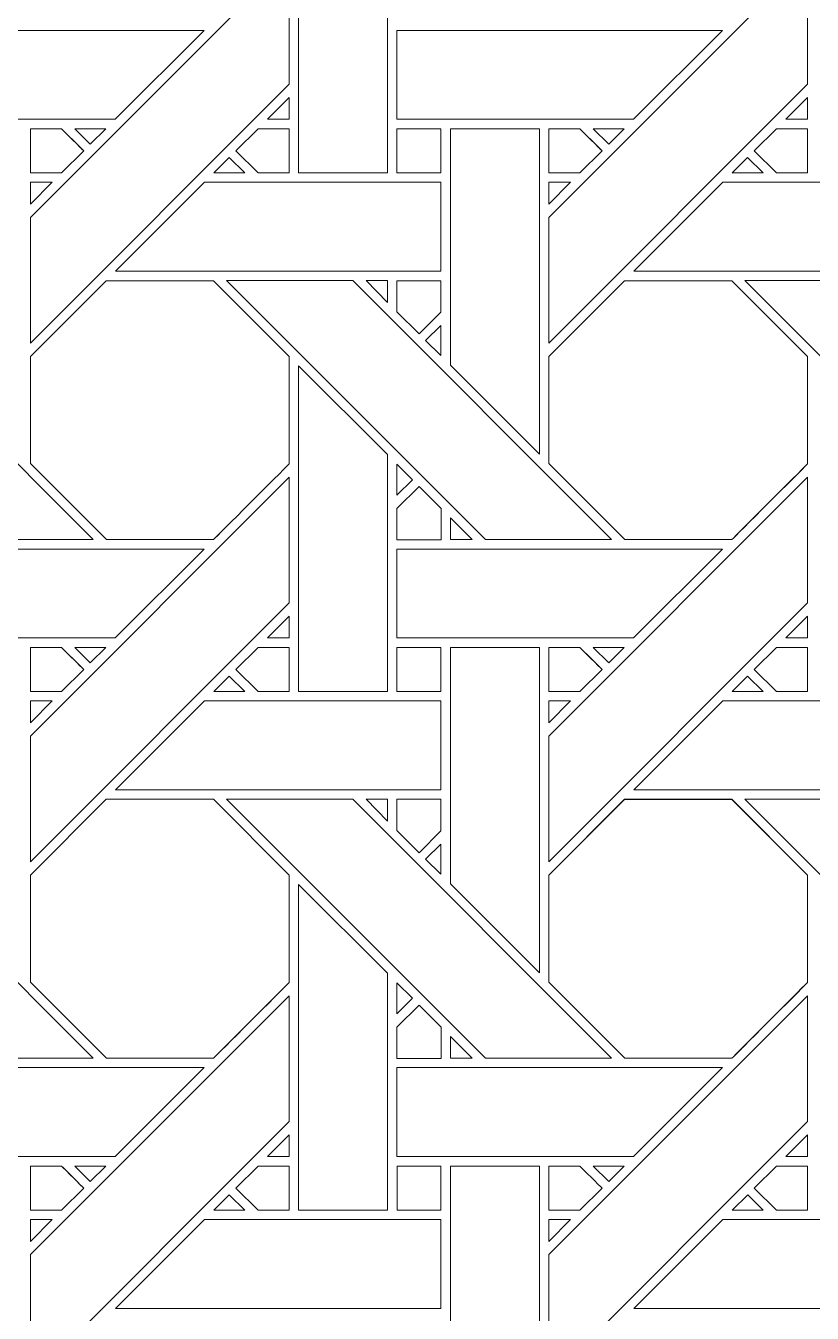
# Model space of a CAD drawing. Header units: inches. Extents: x 2.4 to 22.4, y -0.9 to 19.1.
# Drawn here: x 17.355 to 18.795, y 1.276 to 3.631 of the extents above; entities that cross this region are included whole.
import ezdxf

# ---------------------------------------------------------------- set-up
doc = ezdxf.new("R2010")
doc.units = ezdxf.units.IN
doc.header["$MEASUREMENT"] = 0
doc.layers.add('Design', color=7, linetype='Continuous', lineweight=0)

msp = doc.modelspace()

# ---------------------------------------------------------------- linework, layer by layer
at = {"layer": 'Design'}
for points, knots in [([(2.3829, 19.0948), (2.3829, 19.0948), (2.3829, -0.9052), (2.3829, -0.9052), (2.3829, -0.9052), (22.3829, -0.9052), (22.3829, -0.9052), (22.3829, -0.9052), (22.3829, 19.0948), (22.3829, 19.0948), (22.3829, 19.0948), (2.3829, 19.0948), (2.3829, 19.0948)], [0, 0, 0, 0, 1, 1, 1, 2, 2, 2, 3, 3, 3, 4, 4, 4, 4]), ([(3.3653, 18.1123), (3.3653, 18.1123), (3.3653, 0.0772), (3.3653, 0.0772), (3.3653, 0.0772), (21.4004, 0.0772), (21.4004, 0.0772), (21.4004, 0.0772), (21.4004, 18.1123), (21.4004, 18.1123), (21.4004, 18.1123), (3.3653, 18.1123), (3.3653, 18.1123)], [0, 0, 0, 0, 1, 1, 1, 2, 2, 2, 3, 3, 3, 4, 4, 4, 4]), ([(17.8548, 3.362), (17.8548, 3.362), (17.8548, 3.9579), (17.8548, 3.9579), (17.8548, 3.9579), (18.0176, 3.7957), (18.0176, 3.7957), (18.0176, 3.7957), (18.0176, 3.362), (18.0176, 3.362), (18.0176, 3.362), (17.8548, 3.362), (17.8548, 3.362)], [0, 0, 0, 0, 1, 1, 1, 2, 2, 2, 3, 3, 3, 4, 4, 4, 4]), ([(17.364, 3.2807), (17.364, 3.2807), (17.8377, 3.7543), (17.8377, 3.7543), (17.8377, 3.7543), (17.8377, 3.5243), (17.8377, 3.5243), (17.8377, 3.5243), (17.364, 3.0506), (17.364, 3.0506), (17.364, 3.0506), (17.364, 3.2807), (17.364, 3.2807)], [0, 0, 0, 0, 1, 1, 1, 2, 2, 2, 3, 3, 3, 4, 4, 4, 4]), ([(18.7864, 3.5243), (18.7864, 3.5243), (18.3128, 3.0506), (18.3128, 3.0506), (18.3128, 3.0506), (18.3128, 3.2807), (18.3128, 3.2807), (18.3128, 3.2807), (18.7864, 3.7543), (18.7864, 3.7543), (18.7864, 3.7543), (18.7864, 3.5243), (18.7864, 3.5243)], [0, 0, 0, 0, 1, 1, 1, 2, 2, 2, 3, 3, 3, 4, 4, 4, 4]), ([(17.0862, 3.4601), (17.0862, 3.4601), (17.0862, 3.6228), (17.0862, 3.6228), (17.0862, 3.6228), (17.6819, 3.6228), (17.6819, 3.6228), (17.6819, 3.6228), (17.5191, 3.4601), (17.5191, 3.4601), (17.5191, 3.4601), (17.0862, 3.4601), (17.0862, 3.4601)], [0, 0, 0, 0, 1, 1, 1, 2, 2, 2, 3, 3, 3, 4, 4, 4, 4]), ([(18.0349, 3.4601), (18.0349, 3.4601), (18.0349, 3.6228), (18.0349, 3.6228), (18.0349, 3.6228), (18.6306, 3.6228), (18.6306, 3.6228), (18.6306, 3.6228), (18.4679, 3.4601), (18.4679, 3.4601), (18.4679, 3.4601), (18.0349, 3.4601), (18.0349, 3.4601)], [0, 0, 0, 0, 1, 1, 1, 2, 2, 2, 3, 3, 3, 4, 4, 4, 4]), ([(17.7979, 3.4601), (17.7979, 3.4601), (17.8377, 3.4999), (17.8377, 3.4999), (17.8377, 3.4999), (17.8377, 3.4601), (17.8377, 3.4601), (17.8377, 3.4601), (17.7979, 3.4601), (17.7979, 3.4601)], [0, 0, 0, 0, 1, 1, 1, 2, 2, 2, 3, 3, 3, 3]), ([(18.7864, 3.4601), (18.7864, 3.4601), (18.7467, 3.4601), (18.7467, 3.4601), (18.7467, 3.4601), (18.7864, 3.4999), (18.7864, 3.4999), (18.7864, 3.4999), (18.7864, 3.4601), (18.7864, 3.4601)], [0, 0, 0, 0, 1, 1, 1, 2, 2, 2, 3, 3, 3, 3]), ([(17.4211, 3.4428), (17.4263, 3.4377), (17.457, 3.4069), (17.4615, 3.4024), (17.4615, 3.4024), (17.421, 3.362), (17.421, 3.362), (17.421, 3.362), (17.3641, 3.362), (17.3641, 3.362), (17.3641, 3.362), (17.3641, 3.4428), (17.3641, 3.4428), (17.3641, 3.4428), (17.4211, 3.4428), (17.4211, 3.4428)], [0, 0, 0, 0, 1, 1, 1, 2, 2, 2, 3, 3, 3, 4, 4, 4, 5, 5, 5, 5]), ([(17.3641, 3.362), (17.3641, 3.362), (17.3641, 3.4428), (17.3641, 3.4428), (17.3641, 3.4428), (17.4211, 3.4428), (17.4211, 3.4428), (17.4265, 3.4375), (17.4573, 3.4067), (17.4615, 3.4024), (17.4615, 3.4024), (17.421, 3.362), (17.421, 3.362), (17.421, 3.362), (17.3641, 3.362), (17.3641, 3.362)], [0, 0, 0, 0, 1, 1, 1, 2, 2, 2, 3, 3, 3, 4, 4, 4, 5, 5, 5, 5]), ([(17.4455, 3.4428), (17.4455, 3.4428), (17.5019, 3.4428), (17.5019, 3.4428), (17.5019, 3.4428), (17.4736, 3.4146), (17.4736, 3.4146), (17.4736, 3.4146), (17.4455, 3.4428), (17.4455, 3.4428)], [0, 0, 0, 0, 1, 1, 1, 2, 2, 2, 3, 3, 3, 3]), ([(17.7806, 3.362), (17.7806, 3.362), (17.7403, 3.4024), (17.7403, 3.4024), (17.7403, 3.4024), (17.7807, 3.4428), (17.7807, 3.4428), (17.7807, 3.4428), (17.8377, 3.4428), (17.8377, 3.4428), (17.8377, 3.4428), (17.8377, 3.362), (17.8377, 3.362), (17.8377, 3.362), (17.7806, 3.362), (17.7806, 3.362)], [0, 0, 0, 0, 1, 1, 1, 2, 2, 2, 3, 3, 3, 4, 4, 4, 5, 5, 5, 5]), ([(17.7403, 3.4024), (17.7403, 3.4024), (17.7807, 3.4428), (17.7807, 3.4428), (17.7807, 3.4428), (17.8377, 3.4428), (17.8377, 3.4428), (17.8377, 3.4428), (17.8377, 3.362), (17.8377, 3.362), (17.8377, 3.362), (17.7806, 3.362), (17.7806, 3.362), (17.7806, 3.362), (17.7403, 3.4024), (17.7403, 3.4024)], [0, 0, 0, 0, 1, 1, 1, 2, 2, 2, 3, 3, 3, 4, 4, 4, 5, 5, 5, 5]), ([(18.0349, 3.4428), (18.0349, 3.4428), (18.1152, 3.4428), (18.1152, 3.4428), (18.1152, 3.4428), (18.1152, 3.362), (18.1152, 3.362), (18.1152, 3.362), (18.0349, 3.362), (18.0349, 3.362), (18.0349, 3.362), (18.0349, 3.4428), (18.0349, 3.4428)], [0, 0, 0, 0, 1, 1, 1, 2, 2, 2, 3, 3, 3, 4, 4, 4, 4]), ([(18.0349, 3.362), (18.0349, 3.362), (18.0349, 3.4428), (18.0349, 3.4428), (18.0349, 3.4428), (18.1152, 3.4428), (18.1152, 3.4428), (18.1152, 3.4428), (18.1152, 3.362), (18.1152, 3.362), (18.1152, 3.362), (18.0349, 3.362), (18.0349, 3.362)], [0, 0, 0, 0, 1, 1, 1, 2, 2, 2, 3, 3, 3, 4, 4, 4, 4]), ([(18.2956, 3.4428), (18.2956, 3.4428), (18.2956, 2.8477), (18.2956, 2.8477), (18.2956, 2.8477), (18.1327, 3.0106), (18.1327, 3.0106), (18.1327, 3.0106), (18.1327, 3.4428), (18.1327, 3.4428), (18.1327, 3.4428), (18.2956, 3.4428), (18.2956, 3.4428)], [0, 0, 0, 0, 1, 1, 1, 2, 2, 2, 3, 3, 3, 4, 4, 4, 4]), ([(18.3699, 3.4428), (18.375, 3.4377), (18.4058, 3.4069), (18.4102, 3.4024), (18.4102, 3.4024), (18.3698, 3.362), (18.3698, 3.362), (18.3698, 3.362), (18.3128, 3.362), (18.3128, 3.362), (18.3128, 3.362), (18.3128, 3.4428), (18.3128, 3.4428), (18.3128, 3.4428), (18.3699, 3.4428), (18.3699, 3.4428)], [0, 0, 0, 0, 1, 1, 1, 2, 2, 2, 3, 3, 3, 4, 4, 4, 5, 5, 5, 5]), ([(18.3128, 3.362), (18.3128, 3.362), (18.3128, 3.4428), (18.3128, 3.4428), (18.3128, 3.4428), (18.3699, 3.4428), (18.3699, 3.4428), (18.3752, 3.4375), (18.406, 3.4067), (18.4102, 3.4024), (18.4102, 3.4024), (18.3698, 3.362), (18.3698, 3.362), (18.3698, 3.362), (18.3128, 3.362), (18.3128, 3.362)], [0, 0, 0, 0, 1, 1, 1, 2, 2, 2, 3, 3, 3, 4, 4, 4, 5, 5, 5, 5]), ([(18.3942, 3.4428), (18.3942, 3.4428), (18.4507, 3.4428), (18.4507, 3.4428), (18.4507, 3.4428), (18.4224, 3.4146), (18.4224, 3.4146), (18.4224, 3.4146), (18.3942, 3.4428), (18.3942, 3.4428)], [0, 0, 0, 0, 1, 1, 1, 2, 2, 2, 3, 3, 3, 3]), ([(18.7294, 3.362), (18.7294, 3.362), (18.689, 3.4024), (18.689, 3.4024), (18.689, 3.4024), (18.7294, 3.4428), (18.7294, 3.4428), (18.7294, 3.4428), (18.7865, 3.4428), (18.7865, 3.4428), (18.7865, 3.4428), (18.7865, 3.362), (18.7865, 3.362), (18.7865, 3.362), (18.7294, 3.362), (18.7294, 3.362)], [0, 0, 0, 0, 1, 1, 1, 2, 2, 2, 3, 3, 3, 4, 4, 4, 5, 5, 5, 5]), ([(18.689, 3.4024), (18.689, 3.4024), (18.7294, 3.4428), (18.7294, 3.4428), (18.7294, 3.4428), (18.7865, 3.4428), (18.7865, 3.4428), (18.7865, 3.4428), (18.7865, 3.362), (18.7865, 3.362), (18.7865, 3.362), (18.7294, 3.362), (18.7294, 3.362), (18.7294, 3.362), (18.689, 3.4024), (18.689, 3.4024)], [0, 0, 0, 0, 1, 1, 1, 2, 2, 2, 3, 3, 3, 4, 4, 4, 5, 5, 5, 5]), ([(17.7564, 3.362), (17.7564, 3.362), (17.6999, 3.362), (17.6999, 3.362), (17.6999, 3.362), (17.7281, 3.3903), (17.7281, 3.3903), (17.7281, 3.3903), (17.7564, 3.362), (17.7564, 3.362)], [0, 0, 0, 0, 1, 1, 1, 2, 2, 2, 3, 3, 3, 3]), ([(18.7051, 3.362), (18.7051, 3.362), (18.6486, 3.362), (18.6486, 3.362), (18.6486, 3.362), (18.6768, 3.3903), (18.6768, 3.3903), (18.6768, 3.3903), (18.7051, 3.362), (18.7051, 3.362)], [0, 0, 0, 0, 1, 1, 1, 2, 2, 2, 3, 3, 3, 3]), ([(17.4039, 3.3449), (17.4039, 3.3449), (17.364, 3.3051), (17.364, 3.3051), (17.364, 3.3051), (17.364, 3.3449), (17.364, 3.3449), (17.364, 3.3449), (17.4039, 3.3449), (17.4039, 3.3449)], [0, 0, 0, 0, 1, 1, 1, 2, 2, 2, 3, 3, 3, 3]), ([(17.5199, 3.1821), (17.5199, 3.1821), (17.6827, 3.3449), (17.6827, 3.3449), (17.6827, 3.3449), (18.1152, 3.3449), (18.1152, 3.3449), (18.1152, 3.3449), (18.1152, 3.1821), (18.1152, 3.1821), (18.1152, 3.1821), (17.5199, 3.1821), (17.5199, 3.1821)], [0, 0, 0, 0, 1, 1, 1, 2, 2, 2, 3, 3, 3, 4, 4, 4, 4]), ([(18.3526, 3.3449), (18.3526, 3.3449), (18.3128, 3.3051), (18.3128, 3.3051), (18.3128, 3.3051), (18.3128, 3.3449), (18.3128, 3.3449), (18.3128, 3.3449), (18.3526, 3.3449), (18.3526, 3.3449)], [0, 0, 0, 0, 1, 1, 1, 2, 2, 2, 3, 3, 3, 3]), ([(19.0639, 3.3449), (19.0639, 3.3449), (19.0639, 3.1821), (19.0639, 3.1821), (19.0639, 3.1821), (18.4686, 3.1821), (18.4686, 3.1821), (18.4686, 3.1821), (18.6314, 3.3449), (18.6314, 3.3449), (18.6314, 3.3449), (19.0639, 3.3449), (19.0639, 3.3449)], [0, 0, 0, 0, 1, 1, 1, 2, 2, 2, 3, 3, 3, 4, 4, 4, 4]), ([(16.7745, 3.165), (16.7745, 3.165), (17.0054, 3.165), (17.0054, 3.165), (17.0054, 3.165), (17.479, 2.6913), (17.479, 2.6913), (17.479, 2.6913), (17.248, 2.6913), (17.248, 2.6913), (17.248, 2.6913), (16.7745, 3.165), (16.7745, 3.165)], [0, 0, 0, 0, 1, 1, 1, 2, 2, 2, 3, 3, 3, 4, 4, 4, 4]), ([(17.5028, 3.1649), (17.5028, 3.1649), (17.699, 3.1649), (17.699, 3.1649), (17.699, 3.1649), (17.8377, 3.0262), (17.8377, 3.0262), (17.8377, 3.0262), (17.8377, 2.83), (17.8377, 2.83), (17.8199, 2.812), (17.708, 2.7003), (17.699, 2.6913), (17.699, 2.6913), (17.5033, 2.6913), (17.5033, 2.6913), (17.5033, 2.6913), (17.3641, 2.8305), (17.3641, 2.8305), (17.3641, 2.8305), (17.3641, 3.0262), (17.3641, 3.0262), (17.3641, 3.0262), (17.5028, 3.1649), (17.5028, 3.1649)], [0, 0, 0, 0, 1, 1, 1, 2, 2, 2, 3, 3, 3, 4, 4, 4, 5, 5, 5, 6, 6, 6, 7, 7, 7, 8, 8, 8, 8]), ([(17.3641, 2.8305), (17.3641, 2.8305), (17.3641, 3.0262), (17.3641, 3.0262), (17.3641, 3.0262), (17.5028, 3.1649), (17.5028, 3.1649), (17.5028, 3.1649), (17.699, 3.1649), (17.699, 3.1649), (17.699, 3.1649), (17.8377, 3.0262), (17.8377, 3.0262), (17.8377, 3.0262), (17.8377, 2.83), (17.8377, 2.83), (17.8199, 2.812), (17.708, 2.7002), (17.699, 2.6913), (17.699, 2.6913), (17.5033, 2.6913), (17.5033, 2.6913), (17.5033, 2.6913), (17.3641, 2.8305), (17.3641, 2.8305)], [0, 0, 0, 0, 1, 1, 1, 2, 2, 2, 3, 3, 3, 4, 4, 4, 5, 5, 5, 6, 6, 6, 7, 7, 7, 8, 8, 8, 8]), ([(17.7232, 3.165), (17.7232, 3.165), (17.9541, 3.165), (17.9541, 3.165), (17.9541, 3.165), (18.4278, 2.6913), (18.4278, 2.6913), (18.4278, 2.6913), (18.1968, 2.6913), (18.1968, 2.6913), (18.1968, 2.6913), (17.7232, 3.165), (17.7232, 3.165)], [0, 0, 0, 0, 1, 1, 1, 2, 2, 2, 3, 3, 3, 4, 4, 4, 4]), ([(18.0177, 3.165), (18.0177, 3.165), (18.0177, 3.1251), (18.0177, 3.1251), (18.0177, 3.1251), (17.9783, 3.165), (17.9783, 3.165), (17.9783, 3.165), (18.0177, 3.165), (18.0177, 3.165)], [0, 0, 0, 0, 1, 1, 1, 2, 2, 2, 3, 3, 3, 3]), ([(18.1152, 3.1649), (18.1152, 3.1649), (18.1152, 3.1073), (18.1152, 3.1073), (18.1152, 3.1073), (18.0753, 3.0674), (18.0753, 3.0674), (18.0753, 3.0674), (18.0349, 3.1077), (18.0349, 3.1077), (18.0349, 3.1077), (18.0349, 3.1649), (18.0349, 3.1649), (18.0349, 3.1649), (18.1152, 3.1649), (18.1152, 3.1649)], [0, 0, 0, 0, 1, 1, 1, 2, 2, 2, 3, 3, 3, 4, 4, 4, 5, 5, 5, 5]), ([(18.0753, 3.0674), (18.0753, 3.0674), (18.0349, 3.1077), (18.0349, 3.1077), (18.0349, 3.1077), (18.0349, 3.1649), (18.0349, 3.1649), (18.0349, 3.1649), (18.1152, 3.1649), (18.1152, 3.1649), (18.1152, 3.1649), (18.1152, 3.1073), (18.1152, 3.1073), (18.1152, 3.1073), (18.0753, 3.0674), (18.0753, 3.0674)], [0, 0, 0, 0, 1, 1, 1, 2, 2, 2, 3, 3, 3, 4, 4, 4, 5, 5, 5, 5]), ([(18.4515, 3.1649), (18.4515, 3.1649), (18.6477, 3.1649), (18.6477, 3.1649), (18.6477, 3.1649), (18.7865, 3.0262), (18.7865, 3.0262), (18.7865, 3.0262), (18.7865, 2.83), (18.7865, 2.83), (18.7687, 2.812), (18.6567, 2.7003), (18.6478, 2.6913), (18.6478, 2.6913), (18.452, 2.6913), (18.452, 2.6913), (18.452, 2.6913), (18.3128, 2.8305), (18.3128, 2.8305), (18.3128, 2.8305), (18.3128, 3.0262), (18.3128, 3.0262), (18.3128, 3.0262), (18.4515, 3.1649), (18.4515, 3.1649)], [0, 0, 0, 0, 1, 1, 1, 2, 2, 2, 3, 3, 3, 4, 4, 4, 5, 5, 5, 6, 6, 6, 7, 7, 7, 8, 8, 8, 8]), ([(18.3128, 2.8305), (18.3128, 2.8305), (18.3128, 3.0262), (18.3128, 3.0262), (18.3128, 3.0262), (18.4515, 3.1649), (18.4515, 3.1649), (18.4515, 3.1649), (18.6477, 3.1649), (18.6477, 3.1649), (18.6477, 3.1649), (18.7865, 3.0262), (18.7865, 3.0262), (18.7865, 3.0262), (18.7865, 2.83), (18.7865, 2.83), (18.7685, 2.8119), (18.6566, 2.7002), (18.6478, 2.6913), (18.6478, 2.6913), (18.452, 2.6913), (18.452, 2.6913), (18.452, 2.6913), (18.3128, 2.8305), (18.3128, 2.8305)], [0, 0, 0, 0, 1, 1, 1, 2, 2, 2, 3, 3, 3, 4, 4, 4, 5, 5, 5, 6, 6, 6, 7, 7, 7, 8, 8, 8, 8]), ([(19.1455, 2.6913), (19.1455, 2.6913), (18.6719, 3.165), (18.6719, 3.165), (18.6719, 3.165), (18.9029, 3.165), (18.9029, 3.165), (18.9029, 3.165), (19.3765, 2.6913), (19.3765, 2.6913), (19.3765, 2.6913), (19.1455, 2.6913), (19.1455, 2.6913)], [0, 0, 0, 0, 1, 1, 1, 2, 2, 2, 3, 3, 3, 4, 4, 4, 4]), ([(18.1152, 3.0831), (18.1152, 3.0831), (18.1152, 3.028), (18.1152, 3.028), (18.1152, 3.028), (18.0874, 3.0553), (18.0874, 3.0553), (18.0874, 3.0553), (18.1152, 3.0831), (18.1152, 3.0831)], [0, 0, 0, 0, 1, 1, 1, 2, 2, 2, 3, 3, 3, 3]), ([(18.0176, 2.4133), (18.0176, 2.4133), (17.8548, 2.4133), (17.8548, 2.4133), (17.8548, 2.4133), (17.8548, 3.0092), (17.8548, 3.0092), (17.8548, 3.0092), (18.0176, 2.847), (18.0176, 2.847), (18.0176, 2.847), (18.0176, 2.4133), (18.0176, 2.4133)], [0, 0, 0, 0, 1, 1, 1, 2, 2, 2, 3, 3, 3, 4, 4, 4, 4]), ([(18.0349, 2.7728), (18.0349, 2.7728), (18.0349, 2.8295), (18.0349, 2.8295), (18.0349, 2.8295), (18.0631, 2.8009), (18.0631, 2.8009), (18.0631, 2.8009), (18.0349, 2.7728), (18.0349, 2.7728)], [0, 0, 0, 0, 1, 1, 1, 2, 2, 2, 3, 3, 3, 3]), ([(17.364, 2.332), (17.364, 2.332), (17.8377, 2.8056), (17.8377, 2.8056), (17.8377, 2.8056), (17.8377, 2.5756), (17.8377, 2.5756), (17.8377, 2.5756), (17.364, 2.1019), (17.364, 2.1019), (17.364, 2.1019), (17.364, 2.332), (17.364, 2.332)], [0, 0, 0, 0, 1, 1, 1, 2, 2, 2, 3, 3, 3, 4, 4, 4, 4]), ([(18.3128, 2.332), (18.3128, 2.332), (18.7864, 2.8056), (18.7864, 2.8056), (18.7864, 2.8056), (18.7864, 2.5756), (18.7864, 2.5756), (18.7864, 2.5756), (18.3128, 2.1019), (18.3128, 2.1019), (18.3128, 2.1019), (18.3128, 2.332), (18.3128, 2.332)], [0, 0, 0, 0, 1, 1, 1, 2, 2, 2, 3, 3, 3, 4, 4, 4, 4]), ([(18.0349, 2.691), (18.0349, 2.691), (18.0349, 2.7483), (18.0349, 2.7483), (18.0349, 2.7483), (18.0753, 2.7887), (18.0753, 2.7887), (18.0753, 2.7887), (18.1156, 2.7483), (18.1156, 2.7483), (18.1156, 2.7483), (18.1156, 2.691), (18.1156, 2.691), (18.1156, 2.691), (18.0349, 2.691), (18.0349, 2.691)], [0, 0, 0, 0, 1, 1, 1, 2, 2, 2, 3, 3, 3, 4, 4, 4, 5, 5, 5, 5]), ([(18.0753, 2.7887), (18.0753, 2.7887), (18.1156, 2.7483), (18.1156, 2.7483), (18.1156, 2.7483), (18.1156, 2.691), (18.1156, 2.691), (18.1156, 2.691), (18.0349, 2.691), (18.0349, 2.691), (18.0349, 2.691), (18.0349, 2.7483), (18.0349, 2.7483), (18.0349, 2.7483), (18.0753, 2.7887), (18.0753, 2.7887)], [0, 0, 0, 0, 1, 1, 1, 2, 2, 2, 3, 3, 3, 4, 4, 4, 5, 5, 5, 5]), ([(18.1725, 2.6913), (18.1725, 2.6913), (18.1328, 2.6913), (18.1328, 2.6913), (18.1328, 2.6913), (18.1328, 2.7311), (18.1328, 2.7311), (18.1328, 2.7311), (18.1725, 2.6913), (18.1725, 2.6913)], [0, 0, 0, 0, 1, 1, 1, 2, 2, 2, 3, 3, 3, 3]), ([(17.0862, 2.5114), (17.0862, 2.5114), (17.0862, 2.6741), (17.0862, 2.6741), (17.0862, 2.6741), (17.6819, 2.6741), (17.6819, 2.6741), (17.6819, 2.6741), (17.5191, 2.5114), (17.5191, 2.5114), (17.5191, 2.5114), (17.0862, 2.5114), (17.0862, 2.5114)], [0, 0, 0, 0, 1, 1, 1, 2, 2, 2, 3, 3, 3, 4, 4, 4, 4]), ([(18.0349, 2.5114), (18.0349, 2.5114), (18.0349, 2.6741), (18.0349, 2.6741), (18.0349, 2.6741), (18.6306, 2.6741), (18.6306, 2.6741), (18.6306, 2.6741), (18.4679, 2.5114), (18.4679, 2.5114), (18.4679, 2.5114), (18.0349, 2.5114), (18.0349, 2.5114)], [0, 0, 0, 0, 1, 1, 1, 2, 2, 2, 3, 3, 3, 4, 4, 4, 4]), ([(17.7979, 2.5114), (17.7979, 2.5114), (17.8377, 2.5512), (17.8377, 2.5512), (17.8377, 2.5512), (17.8377, 2.5114), (17.8377, 2.5114), (17.8377, 2.5114), (17.7979, 2.5114), (17.7979, 2.5114)], [0, 0, 0, 0, 1, 1, 1, 2, 2, 2, 3, 3, 3, 3]), ([(18.7467, 2.5114), (18.7467, 2.5114), (18.7864, 2.5512), (18.7864, 2.5512), (18.7864, 2.5512), (18.7864, 2.5114), (18.7864, 2.5114), (18.7864, 2.5114), (18.7467, 2.5114), (18.7467, 2.5114)], [0, 0, 0, 0, 1, 1, 1, 2, 2, 2, 3, 3, 3, 3]), ([(17.4211, 2.4941), (17.4263, 2.4889), (17.457, 2.4581), (17.4615, 2.4537), (17.4615, 2.4537), (17.421, 2.4133), (17.421, 2.4133), (17.421, 2.4133), (17.3641, 2.4133), (17.3641, 2.4133), (17.3641, 2.4133), (17.3641, 2.4941), (17.3641, 2.4941), (17.3641, 2.4941), (17.4211, 2.4941), (17.4211, 2.4941)], [0, 0, 0, 0, 1, 1, 1, 2, 2, 2, 3, 3, 3, 4, 4, 4, 5, 5, 5, 5]), ([(17.3641, 2.4133), (17.3641, 2.4133), (17.3641, 2.4941), (17.3641, 2.4941), (17.3641, 2.4941), (17.4211, 2.4941), (17.4211, 2.4941), (17.4211, 2.4941), (17.4615, 2.4537), (17.4615, 2.4537), (17.4615, 2.4537), (17.421, 2.4133), (17.421, 2.4133), (17.421, 2.4133), (17.3641, 2.4133), (17.3641, 2.4133)], [0, 0, 0, 0, 1, 1, 1, 2, 2, 2, 3, 3, 3, 4, 4, 4, 5, 5, 5, 5]), ([(17.4455, 2.4941), (17.4455, 2.4941), (17.5019, 2.4941), (17.5019, 2.4941), (17.5019, 2.4941), (17.4736, 2.4659), (17.4736, 2.4659), (17.4736, 2.4659), (17.4455, 2.4941), (17.4455, 2.4941)], [0, 0, 0, 0, 1, 1, 1, 2, 2, 2, 3, 3, 3, 3]), ([(17.7806, 2.4133), (17.7806, 2.4133), (17.7403, 2.4536), (17.7403, 2.4536), (17.7403, 2.4536), (17.7807, 2.4941), (17.7807, 2.4941), (17.7807, 2.4941), (17.8377, 2.4941), (17.8377, 2.4941), (17.8377, 2.4941), (17.8377, 2.4133), (17.8377, 2.4133), (17.8377, 2.4133), (17.7806, 2.4133), (17.7806, 2.4133)], [0, 0, 0, 0, 1, 1, 1, 2, 2, 2, 3, 3, 3, 4, 4, 4, 5, 5, 5, 5]), ([(17.7403, 2.4536), (17.7403, 2.4536), (17.7807, 2.4941), (17.7807, 2.4941), (17.7807, 2.4941), (17.8377, 2.4941), (17.8377, 2.4941), (17.8377, 2.4941), (17.8377, 2.4133), (17.8377, 2.4133), (17.8377, 2.4133), (17.7806, 2.4133), (17.7806, 2.4133), (17.7806, 2.4133), (17.7403, 2.4536), (17.7403, 2.4536)], [0, 0, 0, 0, 1, 1, 1, 2, 2, 2, 3, 3, 3, 4, 4, 4, 5, 5, 5, 5]), ([(18.0349, 2.4941), (18.0349, 2.4941), (18.1152, 2.4941), (18.1152, 2.4941), (18.1152, 2.4941), (18.1152, 2.4133), (18.1152, 2.4133), (18.1152, 2.4133), (18.0349, 2.4133), (18.0349, 2.4133), (18.0349, 2.4133), (18.0349, 2.4941), (18.0349, 2.4941)], [0, 0, 0, 0, 1, 1, 1, 2, 2, 2, 3, 3, 3, 4, 4, 4, 4]), ([(18.0349, 2.4133), (18.0349, 2.4133), (18.0349, 2.4941), (18.0349, 2.4941), (18.0349, 2.4941), (18.1152, 2.4941), (18.1152, 2.4941), (18.1152, 2.4941), (18.1152, 2.4133), (18.1152, 2.4133), (18.1152, 2.4133), (18.0349, 2.4133), (18.0349, 2.4133)], [0, 0, 0, 0, 1, 1, 1, 2, 2, 2, 3, 3, 3, 4, 4, 4, 4]), ([(18.2956, 2.4941), (18.2956, 2.4941), (18.2956, 1.899), (18.2956, 1.899), (18.2956, 1.899), (18.1327, 2.0619), (18.1327, 2.0619), (18.1327, 2.0619), (18.1327, 2.4941), (18.1327, 2.4941), (18.1327, 2.4941), (18.2956, 2.4941), (18.2956, 2.4941)], [0, 0, 0, 0, 1, 1, 1, 2, 2, 2, 3, 3, 3, 4, 4, 4, 4]), ([(18.3699, 2.4941), (18.375, 2.489), (18.4058, 2.4581), (18.4102, 2.4537), (18.4102, 2.4537), (18.3698, 2.4133), (18.3698, 2.4133), (18.3698, 2.4133), (18.3128, 2.4133), (18.3128, 2.4133), (18.3128, 2.4133), (18.3128, 2.4941), (18.3128, 2.4941), (18.3128, 2.4941), (18.3699, 2.4941), (18.3699, 2.4941)], [0, 0, 0, 0, 1, 1, 1, 2, 2, 2, 3, 3, 3, 4, 4, 4, 5, 5, 5, 5]), ([(18.3128, 2.4133), (18.3128, 2.4133), (18.3128, 2.4941), (18.3128, 2.4941), (18.3128, 2.4941), (18.3699, 2.4941), (18.3699, 2.4941), (18.3752, 2.4888), (18.406, 2.4579), (18.4102, 2.4537), (18.4102, 2.4537), (18.3698, 2.4133), (18.3698, 2.4133), (18.3698, 2.4133), (18.3128, 2.4133), (18.3128, 2.4133)], [0, 0, 0, 0, 1, 1, 1, 2, 2, 2, 3, 3, 3, 4, 4, 4, 5, 5, 5, 5]), ([(18.3942, 2.4941), (18.3942, 2.4941), (18.4506, 2.4941), (18.4506, 2.4941), (18.4506, 2.4941), (18.4224, 2.4659), (18.4224, 2.4659), (18.4224, 2.4659), (18.3942, 2.4941), (18.3942, 2.4941)], [0, 0, 0, 0, 1, 1, 1, 2, 2, 2, 3, 3, 3, 3]), ([(18.7294, 2.4133), (18.7294, 2.4133), (18.689, 2.4536), (18.689, 2.4536), (18.689, 2.4536), (18.7294, 2.4941), (18.7294, 2.4941), (18.7294, 2.4941), (18.7865, 2.4941), (18.7865, 2.4941), (18.7865, 2.4941), (18.7865, 2.4133), (18.7865, 2.4133), (18.7865, 2.4133), (18.7294, 2.4133), (18.7294, 2.4133)], [0, 0, 0, 0, 1, 1, 1, 2, 2, 2, 3, 3, 3, 4, 4, 4, 5, 5, 5, 5]), ([(18.689, 2.4536), (18.689, 2.4536), (18.7294, 2.4941), (18.7294, 2.4941), (18.7294, 2.4941), (18.7865, 2.4941), (18.7865, 2.4941), (18.7865, 2.4941), (18.7865, 2.4133), (18.7865, 2.4133), (18.7865, 2.4133), (18.7294, 2.4133), (18.7294, 2.4133), (18.7294, 2.4133), (18.689, 2.4536), (18.689, 2.4536)], [0, 0, 0, 0, 1, 1, 1, 2, 2, 2, 3, 3, 3, 4, 4, 4, 5, 5, 5, 5]), ([(17.7564, 2.4133), (17.7564, 2.4133), (17.6999, 2.4133), (17.6999, 2.4133), (17.6999, 2.4133), (17.7281, 2.4416), (17.7281, 2.4416), (17.7281, 2.4416), (17.7564, 2.4133), (17.7564, 2.4133)], [0, 0, 0, 0, 1, 1, 1, 2, 2, 2, 3, 3, 3, 3]), ([(18.7051, 2.4133), (18.7051, 2.4133), (18.6486, 2.4133), (18.6486, 2.4133), (18.6486, 2.4133), (18.6768, 2.4416), (18.6768, 2.4416), (18.6768, 2.4416), (18.7051, 2.4133), (18.7051, 2.4133)], [0, 0, 0, 0, 1, 1, 1, 2, 2, 2, 3, 3, 3, 3]), ([(17.4039, 2.3962), (17.4039, 2.3962), (17.364, 2.3564), (17.364, 2.3564), (17.364, 2.3564), (17.364, 2.3962), (17.364, 2.3962), (17.364, 2.3962), (17.4039, 2.3962), (17.4039, 2.3962)], [0, 0, 0, 0, 1, 1, 1, 2, 2, 2, 3, 3, 3, 3]), ([(17.5199, 2.2334), (17.5199, 2.2334), (17.6827, 2.3962), (17.6827, 2.3962), (17.6827, 2.3962), (18.1152, 2.3962), (18.1152, 2.3962), (18.1152, 2.3962), (18.1152, 2.2334), (18.1152, 2.2334), (18.1152, 2.2334), (17.5199, 2.2334), (17.5199, 2.2334)], [0, 0, 0, 0, 1, 1, 1, 2, 2, 2, 3, 3, 3, 4, 4, 4, 4]), ([(18.3526, 2.3962), (18.3526, 2.3962), (18.3128, 2.3564), (18.3128, 2.3564), (18.3128, 2.3564), (18.3128, 2.3962), (18.3128, 2.3962), (18.3128, 2.3962), (18.3526, 2.3962), (18.3526, 2.3962)], [0, 0, 0, 0, 1, 1, 1, 2, 2, 2, 3, 3, 3, 3]), ([(18.4686, 2.2334), (18.4686, 2.2334), (18.6314, 2.3962), (18.6314, 2.3962), (18.6314, 2.3962), (19.0639, 2.3962), (19.0639, 2.3962), (19.0639, 2.3962), (19.0639, 2.2334), (19.0639, 2.2334), (19.0639, 2.2334), (18.4686, 2.2334), (18.4686, 2.2334)], [0, 0, 0, 0, 1, 1, 1, 2, 2, 2, 3, 3, 3, 4, 4, 4, 4]), ([(17.0489, 1.9425), (17.0489, 1.9425), (16.7745, 2.2162), (16.7745, 2.2162), (16.7745, 2.2162), (17.0054, 2.2162), (17.0054, 2.2162), (17.0054, 2.2162), (17.479, 1.7426), (17.479, 1.7426), (17.479, 1.7426), (17.248, 1.7426), (17.248, 1.7426), (17.248, 1.7426), (17.0489, 1.9425), (17.0489, 1.9425)], [0, 0, 0, 0, 1, 1, 1, 2, 2, 2, 3, 3, 3, 4, 4, 4, 5, 5, 5, 5]), ([(17.5028, 2.2162), (17.5028, 2.2162), (17.699, 2.2162), (17.699, 2.2162), (17.699, 2.2162), (17.8377, 2.0775), (17.8377, 2.0775), (17.8377, 2.0775), (17.8377, 1.8812), (17.8377, 1.8812), (17.8199, 1.8633), (17.708, 1.7516), (17.699, 1.7425), (17.699, 1.7425), (17.5033, 1.7425), (17.5033, 1.7425), (17.5033, 1.7425), (17.3641, 1.8818), (17.3641, 1.8818), (17.3641, 1.8818), (17.3641, 2.0774), (17.3641, 2.0774), (17.3641, 2.0774), (17.5028, 2.2162), (17.5028, 2.2162)], [0, 0, 0, 0, 1, 1, 1, 2, 2, 2, 3, 3, 3, 4, 4, 4, 5, 5, 5, 6, 6, 6, 7, 7, 7, 8, 8, 8, 8]), ([(17.3641, 1.8818), (17.3641, 1.8818), (17.3641, 2.0774), (17.3641, 2.0774), (17.3641, 2.0774), (17.5028, 2.2162), (17.5028, 2.2162), (17.5028, 2.2162), (17.699, 2.2162), (17.699, 2.2162), (17.699, 2.2162), (17.8377, 2.0775), (17.8377, 2.0775), (17.8377, 2.0775), (17.8377, 1.8812), (17.8377, 1.8812), (17.82, 1.8634), (17.7081, 1.7516), (17.699, 1.7425), (17.699, 1.7425), (17.5033, 1.7425), (17.5033, 1.7425), (17.5033, 1.7425), (17.3641, 1.8818), (17.3641, 1.8818)], [0, 0, 0, 0, 1, 1, 1, 2, 2, 2, 3, 3, 3, 4, 4, 4, 5, 5, 5, 6, 6, 6, 7, 7, 7, 8, 8, 8, 8]), ([(17.7232, 2.2162), (17.7232, 2.2162), (17.9541, 2.2162), (17.9541, 2.2162), (17.9541, 2.2162), (18.4278, 1.7426), (18.4278, 1.7426), (18.4278, 1.7426), (18.1968, 1.7426), (18.1968, 1.7426), (18.1968, 1.7426), (17.7232, 2.2162), (17.7232, 2.2162)], [0, 0, 0, 0, 1, 1, 1, 2, 2, 2, 3, 3, 3, 4, 4, 4, 4]), ([(18.0177, 2.2162), (18.0177, 2.2162), (18.0177, 2.1764), (18.0177, 2.1764), (18.0177, 2.1764), (17.9783, 2.2162), (17.9783, 2.2162), (17.9783, 2.2162), (18.0177, 2.2162), (18.0177, 2.2162)], [0, 0, 0, 0, 1, 1, 1, 2, 2, 2, 3, 3, 3, 3]), ([(18.1152, 2.2162), (18.1152, 2.2162), (18.1152, 2.1586), (18.1152, 2.1586), (18.1152, 2.1586), (18.0753, 2.1186), (18.0753, 2.1186), (18.0753, 2.1186), (18.0349, 2.159), (18.0349, 2.159), (18.0349, 2.159), (18.0349, 2.2162), (18.0349, 2.2162), (18.0349, 2.2162), (18.1152, 2.2162), (18.1152, 2.2162)], [0, 0, 0, 0, 1, 1, 1, 2, 2, 2, 3, 3, 3, 4, 4, 4, 5, 5, 5, 5]), ([(18.0753, 2.1186), (18.0753, 2.1186), (18.0349, 2.159), (18.0349, 2.159), (18.0349, 2.159), (18.0349, 2.2162), (18.0349, 2.2162), (18.0349, 2.2162), (18.1152, 2.2162), (18.1152, 2.2162), (18.1152, 2.2162), (18.1152, 2.1586), (18.1152, 2.1586), (18.1152, 2.1586), (18.0753, 2.1186), (18.0753, 2.1186)], [0, 0, 0, 0, 1, 1, 1, 2, 2, 2, 3, 3, 3, 4, 4, 4, 5, 5, 5, 5]), ([(18.3128, 1.8818), (18.3128, 1.8818), (18.3128, 2.0775), (18.3128, 2.0775), (18.3128, 2.0775), (18.4515, 2.2162), (18.4515, 2.2162), (18.4515, 2.2162), (18.6477, 2.2162), (18.6477, 2.2162), (18.6477, 2.2162), (18.7864, 2.0775), (18.7864, 2.0775), (18.7864, 2.0775), (18.7864, 1.8813), (18.7864, 1.8813), (18.7683, 1.863), (18.6565, 1.7513), (18.6478, 1.7425), (18.6478, 1.7425), (18.452, 1.7425), (18.452, 1.7425), (18.452, 1.7425), (18.3128, 1.8818), (18.3128, 1.8818)], [0, 0, 0, 0, 1, 1, 1, 2, 2, 2, 3, 3, 3, 4, 4, 4, 5, 5, 5, 6, 6, 6, 7, 7, 7, 8, 8, 8, 8]), ([(18.4516, 2.2161), (18.4516, 2.2161), (18.6478, 2.2161), (18.6478, 2.2161), (18.6478, 2.2161), (18.7865, 2.0774), (18.7865, 2.0774), (18.7865, 2.0774), (18.7865, 1.8812), (18.7865, 1.8812), (18.7687, 1.8632), (18.6567, 1.7516), (18.6478, 1.7425), (18.6478, 1.7425), (18.452, 1.7425), (18.452, 1.7425), (18.452, 1.7425), (18.3128, 1.8817), (18.3128, 1.8817), (18.3128, 1.8817), (18.3128, 2.0774), (18.3128, 2.0774), (18.3128, 2.0774), (18.4516, 2.2161), (18.4516, 2.2161)], [0, 0, 0, 0, 1, 1, 1, 2, 2, 2, 3, 3, 3, 4, 4, 4, 5, 5, 5, 6, 6, 6, 7, 7, 7, 8, 8, 8, 8]), ([(18.6719, 2.2162), (18.6719, 2.2162), (18.9029, 2.2162), (18.9029, 2.2162), (18.9029, 2.2162), (19.3765, 1.7426), (19.3765, 1.7426), (19.3765, 1.7426), (19.1455, 1.7426), (19.1455, 1.7426), (19.1455, 1.7426), (18.6719, 2.2162), (18.6719, 2.2162)], [0, 0, 0, 0, 1, 1, 1, 2, 2, 2, 3, 3, 3, 4, 4, 4, 4]), ([(18.1152, 2.1344), (18.1152, 2.1344), (18.1152, 2.0792), (18.1152, 2.0792), (18.1152, 2.0792), (18.0874, 2.1066), (18.0874, 2.1066), (18.0874, 2.1066), (18.1152, 2.1344), (18.1152, 2.1344)], [0, 0, 0, 0, 1, 1, 1, 2, 2, 2, 3, 3, 3, 3]), ([(18.0176, 1.4646), (18.0176, 1.4646), (17.8548, 1.4646), (17.8548, 1.4646), (17.8548, 1.4646), (17.8548, 2.0604), (17.8548, 2.0604), (17.8548, 2.0604), (18.0176, 1.8983), (18.0176, 1.8983), (18.0176, 1.8983), (18.0176, 1.4646), (18.0176, 1.4646)], [0, 0, 0, 0, 1, 1, 1, 2, 2, 2, 3, 3, 3, 4, 4, 4, 4]), ([(18.0349, 1.824), (18.0349, 1.824), (18.0349, 1.8808), (18.0349, 1.8808), (18.0349, 1.8808), (18.0631, 1.8522), (18.0631, 1.8522), (18.0631, 1.8522), (18.0349, 1.824), (18.0349, 1.824)], [0, 0, 0, 0, 1, 1, 1, 2, 2, 2, 3, 3, 3, 3]), ([(17.364, 1.3833), (17.364, 1.3833), (17.8377, 1.8569), (17.8377, 1.8569), (17.8377, 1.8569), (17.8377, 1.6268), (17.8377, 1.6268), (17.8377, 1.6268), (17.364, 1.1532), (17.364, 1.1532), (17.364, 1.1532), (17.364, 1.3833), (17.364, 1.3833)], [0, 0, 0, 0, 1, 1, 1, 2, 2, 2, 3, 3, 3, 4, 4, 4, 4]), ([(18.0349, 1.7423), (18.0349, 1.7423), (18.0349, 1.7996), (18.0349, 1.7996), (18.0349, 1.7996), (18.0753, 1.8399), (18.0753, 1.8399), (18.0753, 1.8399), (18.1156, 1.7996), (18.1156, 1.7996), (18.1156, 1.7996), (18.1156, 1.7423), (18.1156, 1.7423), (18.1156, 1.7423), (18.0349, 1.7423), (18.0349, 1.7423)], [0, 0, 0, 0, 1, 1, 1, 2, 2, 2, 3, 3, 3, 4, 4, 4, 5, 5, 5, 5]), ([(18.0753, 1.8399), (18.0753, 1.8399), (18.1156, 1.7996), (18.1156, 1.7996), (18.1156, 1.7996), (18.1156, 1.7423), (18.1156, 1.7423), (18.1156, 1.7423), (18.0349, 1.7423), (18.0349, 1.7423), (18.0349, 1.7423), (18.0349, 1.7996), (18.0349, 1.7996), (18.0349, 1.7996), (18.0753, 1.8399), (18.0753, 1.8399)], [0, 0, 0, 0, 1, 1, 1, 2, 2, 2, 3, 3, 3, 4, 4, 4, 5, 5, 5, 5]), ([(18.3128, 1.3833), (18.3128, 1.3833), (18.7864, 1.8569), (18.7864, 1.8569), (18.7864, 1.8569), (18.7864, 1.6268), (18.7864, 1.6268), (18.7864, 1.6268), (18.3128, 1.1532), (18.3128, 1.1532), (18.3128, 1.1532), (18.3128, 1.3833), (18.3128, 1.3833)], [0, 0, 0, 0, 1, 1, 1, 2, 2, 2, 3, 3, 3, 4, 4, 4, 4]), ([(18.1725, 1.7426), (18.1725, 1.7426), (18.1328, 1.7426), (18.1328, 1.7426), (18.1328, 1.7426), (18.1328, 1.7824), (18.1328, 1.7824), (18.1328, 1.7824), (18.1725, 1.7426), (18.1725, 1.7426)], [0, 0, 0, 0, 1, 1, 1, 2, 2, 2, 3, 3, 3, 3]), ([(17.0862, 1.5627), (17.0862, 1.5627), (17.0862, 1.7254), (17.0862, 1.7254), (17.0862, 1.7254), (17.6819, 1.7254), (17.6819, 1.7254), (17.6819, 1.7254), (17.5191, 1.5627), (17.5191, 1.5627), (17.5191, 1.5627), (17.0862, 1.5627), (17.0862, 1.5627)], [0, 0, 0, 0, 1, 1, 1, 2, 2, 2, 3, 3, 3, 4, 4, 4, 4]), ([(18.0349, 1.5627), (18.0349, 1.5627), (18.0349, 1.7254), (18.0349, 1.7254), (18.0349, 1.7254), (18.6306, 1.7254), (18.6306, 1.7254), (18.6306, 1.7254), (18.4679, 1.5627), (18.4679, 1.5627), (18.4679, 1.5627), (18.0349, 1.5627), (18.0349, 1.5627)], [0, 0, 0, 0, 1, 1, 1, 2, 2, 2, 3, 3, 3, 4, 4, 4, 4]), ([(17.7979, 1.5627), (17.7979, 1.5627), (17.8377, 1.6024), (17.8377, 1.6024), (17.8377, 1.6024), (17.8377, 1.5627), (17.8377, 1.5627), (17.8377, 1.5627), (17.7979, 1.5627), (17.7979, 1.5627)], [0, 0, 0, 0, 1, 1, 1, 2, 2, 2, 3, 3, 3, 3]), ([(18.7467, 1.5627), (18.7467, 1.5627), (18.7864, 1.6024), (18.7864, 1.6024), (18.7864, 1.6024), (18.7864, 1.5627), (18.7864, 1.5627), (18.7864, 1.5627), (18.7467, 1.5627), (18.7467, 1.5627)], [0, 0, 0, 0, 1, 1, 1, 2, 2, 2, 3, 3, 3, 3]), ([(17.4211, 1.5454), (17.4263, 1.5403), (17.457, 1.5094), (17.4615, 1.505), (17.4615, 1.505), (17.421, 1.4645), (17.421, 1.4645), (17.421, 1.4645), (17.3641, 1.4645), (17.3641, 1.4645), (17.3641, 1.4645), (17.3641, 1.5454), (17.3641, 1.5454), (17.3641, 1.5454), (17.4211, 1.5454), (17.4211, 1.5454)], [0, 0, 0, 0, 1, 1, 1, 2, 2, 2, 3, 3, 3, 4, 4, 4, 5, 5, 5, 5]), ([(17.3641, 1.4645), (17.3641, 1.4645), (17.3641, 1.5454), (17.3641, 1.5454), (17.3641, 1.5454), (17.4211, 1.5454), (17.4211, 1.5454), (17.4267, 1.5398), (17.4615, 1.505), (17.4615, 1.505), (17.4615, 1.505), (17.421, 1.4645), (17.421, 1.4645), (17.421, 1.4645), (17.3641, 1.4645), (17.3641, 1.4645)], [0, 0, 0, 0, 1, 1, 1, 2, 2, 2, 3, 3, 3, 4, 4, 4, 5, 5, 5, 5]), ([(17.4455, 1.5454), (17.4455, 1.5454), (17.5019, 1.5454), (17.5019, 1.5454), (17.5019, 1.5454), (17.4736, 1.5172), (17.4736, 1.5172), (17.4736, 1.5172), (17.4455, 1.5454), (17.4455, 1.5454)], [0, 0, 0, 0, 1, 1, 1, 2, 2, 2, 3, 3, 3, 3]), ([(17.7403, 1.5049), (17.7403, 1.5049), (17.7807, 1.5454), (17.7807, 1.5454), (17.7807, 1.5454), (17.8377, 1.5454), (17.8377, 1.5454), (17.8377, 1.5454), (17.8377, 1.4646), (17.8377, 1.4646), (17.8377, 1.4646), (17.7806, 1.4646), (17.7806, 1.4646), (17.7806, 1.4646), (17.7403, 1.5049), (17.7403, 1.5049)], [0, 0, 0, 0, 1, 1, 1, 2, 2, 2, 3, 3, 3, 4, 4, 4, 5, 5, 5, 5]), ([(17.7807, 1.4645), (17.7807, 1.4645), (17.7403, 1.5049), (17.7403, 1.5049), (17.7403, 1.5049), (17.7807, 1.5453), (17.7807, 1.5453), (17.7807, 1.5453), (17.8378, 1.5453), (17.8378, 1.5453), (17.8378, 1.5453), (17.8378, 1.4645), (17.8378, 1.4645), (17.8378, 1.4645), (17.7807, 1.4645), (17.7807, 1.4645)], [0, 0, 0, 0, 1, 1, 1, 2, 2, 2, 3, 3, 3, 4, 4, 4, 5, 5, 5, 5]), ([(18.035, 1.5454), (18.035, 1.5454), (18.1152, 1.5454), (18.1152, 1.5454), (18.1152, 1.5454), (18.1152, 1.4645), (18.1152, 1.4645), (18.1152, 1.4645), (18.035, 1.4645), (18.035, 1.4645), (18.035, 1.4645), (18.035, 1.5454), (18.035, 1.5454)], [0, 0, 0, 0, 1, 1, 1, 2, 2, 2, 3, 3, 3, 4, 4, 4, 4]), ([(18.035, 1.4645), (18.035, 1.4645), (18.035, 1.5454), (18.035, 1.5454), (18.035, 1.5454), (18.1152, 1.5454), (18.1152, 1.5454), (18.1152, 1.5454), (18.1152, 1.4645), (18.1152, 1.4645), (18.1152, 1.4645), (18.035, 1.4645), (18.035, 1.4645)], [0, 0, 0, 0, 1, 1, 1, 2, 2, 2, 3, 3, 3, 4, 4, 4, 4]), ([(18.2956, 1.5454), (18.2956, 1.5454), (18.2956, 0.9503), (18.2956, 0.9503), (18.2956, 0.9503), (18.1327, 1.1132), (18.1327, 1.1132), (18.1327, 1.1132), (18.1327, 1.5454), (18.1327, 1.5454), (18.1327, 1.5454), (18.2956, 1.5454), (18.2956, 1.5454)], [0, 0, 0, 0, 1, 1, 1, 2, 2, 2, 3, 3, 3, 4, 4, 4, 4]), ([(18.3128, 1.4646), (18.3128, 1.4646), (18.3128, 1.5454), (18.3128, 1.5454), (18.3128, 1.5454), (18.3698, 1.5454), (18.3698, 1.5454), (18.3751, 1.5401), (18.406, 1.5092), (18.4102, 1.505), (18.4102, 1.505), (18.3697, 1.4646), (18.3697, 1.4646), (18.3697, 1.4646), (18.3128, 1.4646), (18.3128, 1.4646)], [0, 0, 0, 0, 1, 1, 1, 2, 2, 2, 3, 3, 3, 4, 4, 4, 5, 5, 5, 5]), ([(18.3699, 1.5453), (18.3751, 1.5401), (18.4058, 1.5093), (18.4102, 1.5049), (18.4102, 1.5049), (18.3698, 1.4645), (18.3698, 1.4645), (18.3698, 1.4645), (18.3128, 1.4645), (18.3128, 1.4645), (18.3128, 1.4645), (18.3128, 1.5453), (18.3128, 1.5453), (18.3128, 1.5453), (18.3699, 1.5453), (18.3699, 1.5453)], [0, 0, 0, 0, 1, 1, 1, 2, 2, 2, 3, 3, 3, 4, 4, 4, 5, 5, 5, 5]), ([(18.3942, 1.5454), (18.3942, 1.5454), (18.4507, 1.5454), (18.4507, 1.5454), (18.4507, 1.5454), (18.4224, 1.5172), (18.4224, 1.5172), (18.4224, 1.5172), (18.3942, 1.5454), (18.3942, 1.5454)], [0, 0, 0, 0, 1, 1, 1, 2, 2, 2, 3, 3, 3, 3]), ([(18.689, 1.505), (18.689, 1.505), (18.7294, 1.5454), (18.7294, 1.5454), (18.7294, 1.5454), (18.7864, 1.5454), (18.7864, 1.5454), (18.7864, 1.5454), (18.7864, 1.4646), (18.7864, 1.4646), (18.7864, 1.4646), (18.7293, 1.4646), (18.7293, 1.4646), (18.7293, 1.4646), (18.689, 1.505), (18.689, 1.505)], [0, 0, 0, 0, 1, 1, 1, 2, 2, 2, 3, 3, 3, 4, 4, 4, 5, 5, 5, 5]), ([(18.7294, 1.4645), (18.7294, 1.4645), (18.689, 1.5048), (18.689, 1.5048), (18.689, 1.5048), (18.7295, 1.5453), (18.7295, 1.5453), (18.7295, 1.5453), (18.7865, 1.5453), (18.7865, 1.5453), (18.7865, 1.5453), (18.7865, 1.4645), (18.7865, 1.4645), (18.7865, 1.4645), (18.7294, 1.4645), (18.7294, 1.4645)], [0, 0, 0, 0, 1, 1, 1, 2, 2, 2, 3, 3, 3, 4, 4, 4, 5, 5, 5, 5]), ([(17.7564, 1.4646), (17.7564, 1.4646), (17.6999, 1.4646), (17.6999, 1.4646), (17.6999, 1.4646), (17.7281, 1.4929), (17.7281, 1.4929), (17.7281, 1.4929), (17.7564, 1.4646), (17.7564, 1.4646)], [0, 0, 0, 0, 1, 1, 1, 2, 2, 2, 3, 3, 3, 3]), ([(18.7051, 1.4646), (18.7051, 1.4646), (18.6486, 1.4646), (18.6486, 1.4646), (18.6486, 1.4646), (18.6769, 1.4929), (18.6769, 1.4929), (18.6769, 1.4929), (18.7051, 1.4646), (18.7051, 1.4646)], [0, 0, 0, 0, 1, 1, 1, 2, 2, 2, 3, 3, 3, 3]), ([(17.4039, 1.4475), (17.4039, 1.4475), (17.364, 1.4076), (17.364, 1.4076), (17.364, 1.4076), (17.364, 1.4475), (17.364, 1.4475), (17.364, 1.4475), (17.4039, 1.4475), (17.4039, 1.4475)], [0, 0, 0, 0, 1, 1, 1, 2, 2, 2, 3, 3, 3, 3]), ([(17.5199, 1.2847), (17.5199, 1.2847), (17.6827, 1.4475), (17.6827, 1.4475), (17.6827, 1.4475), (18.1152, 1.4475), (18.1152, 1.4475), (18.1152, 1.4475), (18.1152, 1.2847), (18.1152, 1.2847), (18.1152, 1.2847), (17.5199, 1.2847), (17.5199, 1.2847)], [0, 0, 0, 0, 1, 1, 1, 2, 2, 2, 3, 3, 3, 4, 4, 4, 4]), ([(18.3526, 1.4475), (18.3526, 1.4475), (18.3128, 1.4076), (18.3128, 1.4076), (18.3128, 1.4076), (18.3128, 1.4475), (18.3128, 1.4475), (18.3128, 1.4475), (18.3526, 1.4475), (18.3526, 1.4475)], [0, 0, 0, 0, 1, 1, 1, 2, 2, 2, 3, 3, 3, 3]), ([(18.4686, 1.2847), (18.4686, 1.2847), (18.6314, 1.4475), (18.6314, 1.4475), (18.6314, 1.4475), (19.0639, 1.4475), (19.0639, 1.4475), (19.0639, 1.4475), (19.0639, 1.2847), (19.0639, 1.2847), (19.0639, 1.2847), (18.4686, 1.2847), (18.4686, 1.2847)], [0, 0, 0, 0, 1, 1, 1, 2, 2, 2, 3, 3, 3, 4, 4, 4, 4])]:
    msp.add_open_spline(points, degree=3, knots=knots, dxfattribs=at)

doc.saveas('drawing.dxf')
